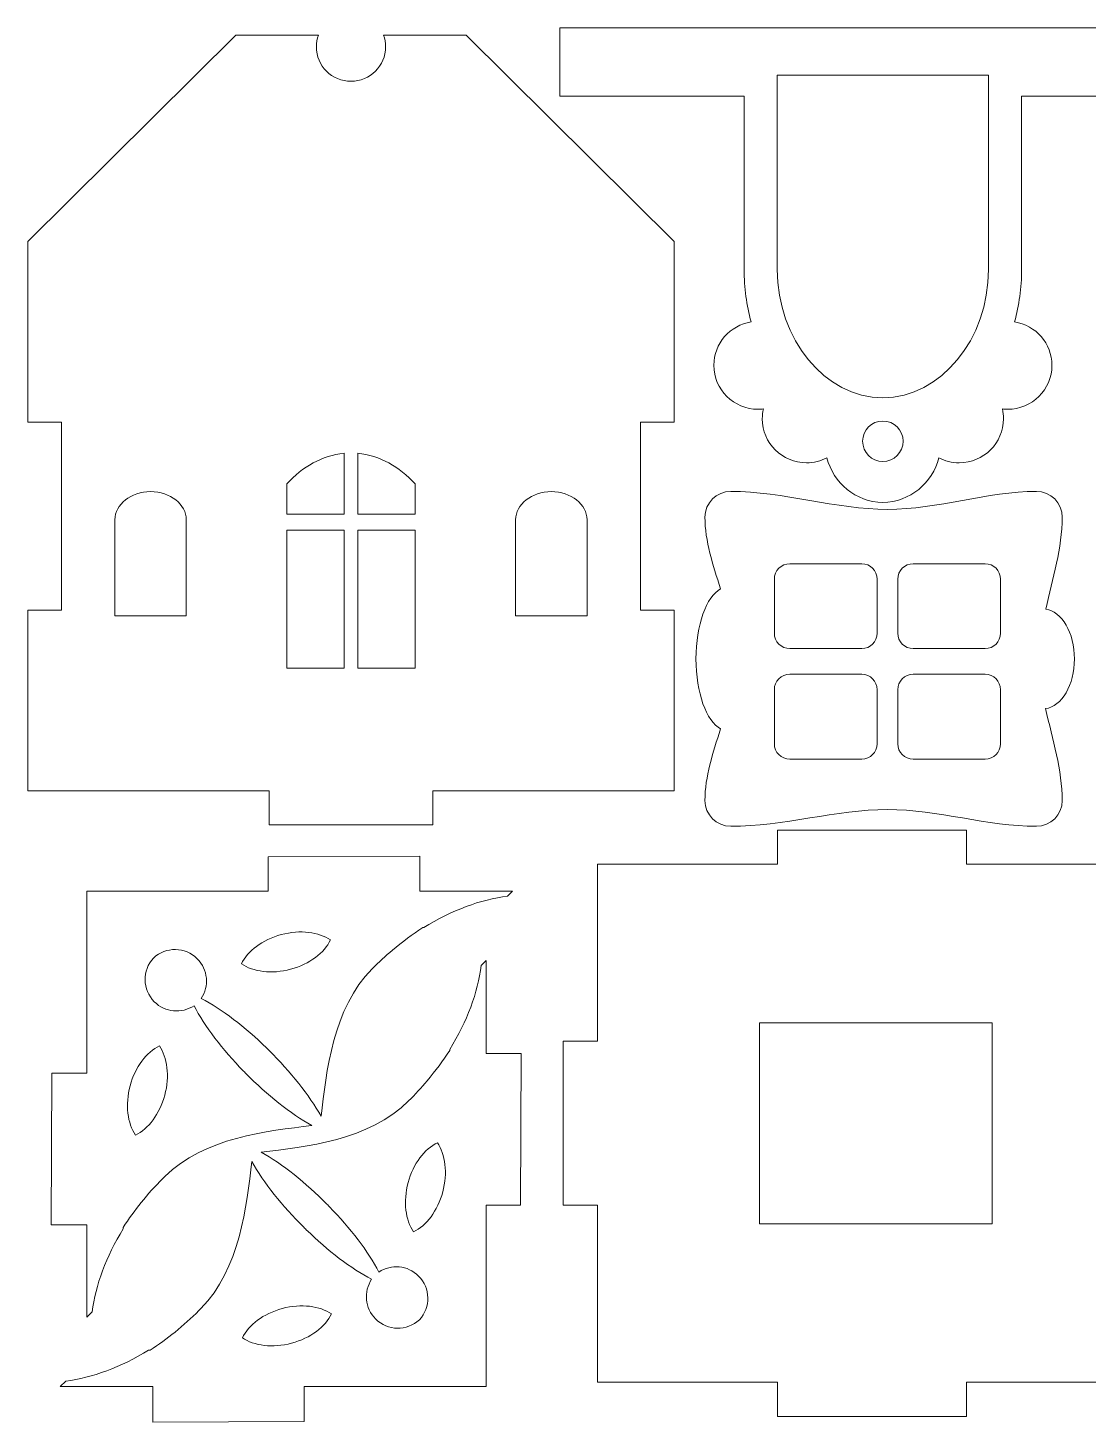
# Model space of a CAD drawing. Header units: centimetres. Extents: x -37 to 30, y -73 to 69.
# Drawn here: x -0.04 to 18.58, y -28.73 to -4.25 of the extents above; entities that cross this region are included whole.
import ezdxf

# ---------------------------------------------------------------- set-up
doc = ezdxf.new("R2010")
doc.units = ezdxf.units.CM
doc.header["$MEASUREMENT"] = 0
doc.layers.add('layer 1', color=7, linetype='Continuous')

msp = doc.modelspace()

# ---------------------------------------------------------------- linework, layer by layer
at = {"layer": 'layer 1', "color": 250, "lineweight": 9}
for points, knots in [([(11.30963, -7.99804), (11.30963, -7.99804), (7.65799, -4.37572), (7.65799, -4.37572), (7.65799, -4.37572), (7.65799, -4.37572), (6.20563, -4.37572), (6.20563, -4.37572), (6.20563, -4.37572), (6.22815, -4.43922), (6.24045, -4.50756), (6.24045, -4.57876), (6.24045, -4.57876), (6.24045, -4.9142), (5.96843, -5.18622), (5.63299, -5.18622), (5.63299, -5.18622), (5.29755, -5.18622), (5.02553, -4.9142), (5.02553, -4.57876), (5.02553, -4.57876), (5.02553, -4.50756), (5.03783, -4.43922), (5.06035, -4.37572), (5.06035, -4.37572), (5.06035, -4.37572), (3.60799, -4.37572), (3.60799, -4.37572), (3.60799, -4.37572), (3.60799, -4.37572), (-0.04365, -7.99804), (-0.04365, -7.99804), (-0.04365, -7.99804), (-0.04365, -7.99804), (-0.04365, -11.17294), (-0.04365, -11.17294), (-0.04365, -11.17294), (-0.04365, -11.17294), (0.54713, -11.17294), (0.54713, -11.17294), (0.54713, -11.17294), (0.54713, -11.17294), (0.54713, -14.47094), (0.54713, -14.47094), (0.54713, -14.47094), (0.54713, -14.47094), (-0.04365, -14.47094), (-0.04365, -14.47094), (-0.04365, -14.47094), (-0.04365, -14.47094), (-0.04365, -17.64586), (-0.04365, -17.64586), (-0.04365, -17.64586), (-0.04365, -17.64586), (4.19323, -17.64586), (4.19323, -17.64586), (4.19323, -17.64586), (4.19323, -17.64586), (4.19323, -18.24586), (4.19323, -18.24586), (4.19323, -18.24586), (4.19323, -18.24586), (7.07275, -18.24586), (7.07275, -18.24586), (7.07275, -18.24586), (7.07275, -18.24586), (7.07275, -17.64586), (7.07275, -17.64586), (7.07275, -17.64586), (7.07275, -17.64586), (11.30963, -17.64586), (11.30963, -17.64586), (11.30963, -17.64586), (11.30963, -17.64586), (11.30963, -14.47094), (11.30963, -14.47094), (11.30963, -14.47094), (11.30963, -14.47094), (10.71885, -14.47094), (10.71885, -14.47094), (10.71885, -14.47094), (10.71885, -14.47094), (10.71885, -11.17294), (10.71885, -11.17294), (10.71885, -11.17294), (10.71885, -11.17294), (11.30963, -11.17294), (11.30963, -11.17294), (11.30963, -11.17294), (11.30963, -11.17294), (11.30963, -7.99804), (11.30963, -7.99804)], [0, 0, 0, 0, 0.04166667, 0.04166667, 0.04166667, 0.04166667, 0.08333333, 0.08333333, 0.08333333, 0.08333333, 0.125, 0.125, 0.125, 0.125, 0.16666667, 0.16666667, 0.16666667, 0.16666667, 0.20833333, 0.20833333, 0.20833333, 0.20833333, 0.25, 0.25, 0.25, 0.25, 0.29166667, 0.29166667, 0.29166667, 0.29166667, 0.33333333, 0.33333333, 0.33333333, 0.33333333, 0.375, 0.375, 0.375, 0.375, 0.41666667, 0.41666667, 0.41666667, 0.41666667, 0.45833333, 0.45833333, 0.45833333, 0.45833333, 0.5, 0.5, 0.5, 0.5, 0.54166667, 0.54166667, 0.54166667, 0.54166667, 0.58333333, 0.58333333, 0.58333333, 0.58333333, 0.625, 0.625, 0.625, 0.625, 0.66666667, 0.66666667, 0.66666667, 0.66666667, 0.70833333, 0.70833333, 0.70833333, 0.70833333, 0.75, 0.75, 0.75, 0.75, 0.79166667, 0.79166667, 0.79166667, 0.79166667, 0.83333333, 0.83333333, 0.83333333, 0.83333333, 0.875, 0.875, 0.875, 0.875, 0.91666667, 0.91666667, 0.91666667, 0.91666667, 1, 1, 1, 1]), ([(4.50589, -12.78554), (4.50589, -12.78554), (5.51083, -12.78554), (5.51083, -12.78554), (5.51083, -12.78554), (5.51083, -12.78554), (5.51083, -11.71712), (5.51083, -11.71712), (5.51083, -11.71712), (5.12917, -11.75698), (4.78089, -11.95406), (4.50589, -12.2573), (4.50589, -12.2573), (4.50589, -12.2573), (4.50589, -12.78554), (4.50589, -12.78554)], [0, 0, 0, 0, 0.2, 0.2, 0.2, 0.2, 0.4, 0.4, 0.4, 0.4, 0.6, 0.6, 0.6, 0.6, 1, 1, 1, 1]), ([(5.75515, -11.71712), (5.75515, -11.71712), (5.75515, -12.78554), (5.75515, -12.78554), (5.75515, -12.78554), (5.75515, -12.78554), (6.76011, -12.78554), (6.76011, -12.78554), (6.76011, -12.78554), (6.76011, -12.78554), (6.76011, -12.25728), (6.76011, -12.25728), (6.76011, -12.25728), (6.48513, -11.95406), (6.13683, -11.75698), (5.75515, -11.71712)], [0, 0, 0, 0, 0.2, 0.2, 0.2, 0.2, 0.4, 0.4, 0.4, 0.4, 0.6, 0.6, 0.6, 0.6, 1, 1, 1, 1]), ([(2.11287, -12.39246), (1.76789, -12.39246), (1.48569, -12.61414), (1.48569, -12.88512), (1.48569, -12.88512), (1.48569, -12.88512), (1.48569, -14.57058), (1.48569, -14.57058), (1.48569, -14.57058), (1.48569, -14.57058), (2.74001, -14.57058), (2.74001, -14.57058), (2.74001, -14.57058), (2.74001, -14.57058), (2.74001, -12.88512), (2.74001, -12.88512), (2.74001, -12.88512), (2.74001, -12.61414), (2.45781, -12.39246), (2.11287, -12.39246)], [0, 0, 0, 0, 0.16666667, 0.16666667, 0.16666667, 0.16666667, 0.33333333, 0.33333333, 0.33333333, 0.33333333, 0.5, 0.5, 0.5, 0.5, 0.66666667, 0.66666667, 0.66666667, 0.66666667, 1, 1, 1, 1]), ([(9.15311, -12.39246), (9.49809, -12.39246), (9.78029, -12.61414), (9.78029, -12.88512), (9.78029, -12.88512), (9.78029, -12.88512), (9.78029, -14.57058), (9.78029, -14.57058), (9.78029, -14.57058), (9.78029, -14.57058), (8.52597, -14.57058), (8.52597, -14.57058), (8.52597, -14.57058), (8.52597, -14.57058), (8.52597, -12.88512), (8.52597, -12.88512), (8.52597, -12.88512), (8.52597, -12.61414), (8.80817, -12.39246), (9.15311, -12.39246)], [0, 0, 0, 0, 0.16666667, 0.16666667, 0.16666667, 0.16666667, 0.33333333, 0.33333333, 0.33333333, 0.33333333, 0.5, 0.5, 0.5, 0.5, 0.66666667, 0.66666667, 0.66666667, 0.66666667, 1, 1, 1, 1]), ([(5.51083, -13.06662), (5.51083, -13.06662), (4.50589, -13.06662), (4.50589, -13.06662), (4.50589, -13.06662), (4.50589, -13.06662), (4.50589, -15.49012), (4.50589, -15.49012), (4.50589, -15.49012), (4.50589, -15.49012), (5.51083, -15.49012), (5.51083, -15.49012), (5.51083, -15.49012), (5.51083, -15.49012), (5.51083, -13.06662), (5.51083, -13.06662)], [0, 0, 0, 0, 0.2, 0.2, 0.2, 0.2, 0.4, 0.4, 0.4, 0.4, 0.6, 0.6, 0.6, 0.6, 1, 1, 1, 1]), ([(5.75515, -13.06662), (5.75515, -13.06662), (5.75515, -15.49012), (5.75515, -15.49012), (5.75515, -15.49012), (5.75515, -15.49012), (6.76011, -15.49012), (6.76011, -15.49012), (6.76011, -15.49012), (6.76011, -15.49012), (6.76011, -13.06662), (6.76011, -13.06662), (6.76011, -13.06662), (6.76011, -13.06662), (5.75515, -13.06662), (5.75515, -13.06662)], [0, 0, 0, 0, 0.2, 0.2, 0.2, 0.2, 0.4, 0.4, 0.4, 0.4, 0.6, 0.6, 0.6, 0.6, 1, 1, 1, 1]), ([(19.61019, -23.4838), (19.61019, -23.4838), (19.61019, -28.03202), (19.61019, -28.03202), (19.61019, -28.03202), (19.61019, -28.03202), (16.44531, -28.03202), (16.44531, -28.03202), (16.44531, -28.03202), (16.44531, -28.03202), (16.44531, -28.63202), (16.44531, -28.63202), (16.44531, -28.63202), (16.44531, -28.63202), (13.12727, -28.63202), (13.12727, -28.63202), (13.12727, -28.63202), (13.12727, -28.63202), (13.12727, -28.03202), (13.12727, -28.03202), (13.12727, -28.03202), (13.12727, -28.03202), (9.96237, -28.03202), (9.96237, -28.03202), (9.96237, -28.03202), (9.96237, -28.03202), (9.96237, -24.92356), (9.96237, -24.92356), (9.96237, -24.92356), (9.96237, -24.92356), (9.36237, -24.92356), (9.36237, -24.92356), (9.36237, -24.92356), (9.36237, -24.92356), (9.36237, -22.04404), (9.36237, -22.04404), (9.36237, -22.04404), (9.36237, -22.04404), (9.96237, -22.04404), (9.96237, -22.04404), (9.96237, -22.04404), (9.96237, -22.04404), (9.96237, -18.93558), (9.96237, -18.93558), (9.96237, -18.93558), (9.96237, -18.93558), (13.12727, -18.93558), (13.12727, -18.93558), (13.12727, -18.93558), (13.12727, -18.93558), (13.12727, -18.33558), (13.12727, -18.33558), (13.12727, -18.33558), (13.12727, -18.33558), (16.44531, -18.33558), (16.44531, -18.33558), (16.44531, -18.33558), (16.44531, -18.33558), (16.44531, -18.93558), (16.44531, -18.93558), (16.44531, -18.93558), (16.44531, -18.93558), (19.61019, -18.93558), (19.61019, -18.93558), (19.61019, -18.93558), (19.61019, -18.93558), (19.61019, -23.4838), (19.61019, -23.4838)], [0, 0, 0, 0, 0.05555556, 0.05555556, 0.05555556, 0.05555556, 0.11111111, 0.11111111, 0.11111111, 0.11111111, 0.16666667, 0.16666667, 0.16666667, 0.16666667, 0.22222222, 0.22222222, 0.22222222, 0.22222222, 0.27777778, 0.27777778, 0.27777778, 0.27777778, 0.33333333, 0.33333333, 0.33333333, 0.33333333, 0.38888889, 0.38888889, 0.38888889, 0.38888889, 0.44444444, 0.44444444, 0.44444444, 0.44444444, 0.5, 0.5, 0.5, 0.5, 0.55555556, 0.55555556, 0.55555556, 0.55555556, 0.61111111, 0.61111111, 0.61111111, 0.61111111, 0.66666667, 0.66666667, 0.66666667, 0.66666667, 0.72222222, 0.72222222, 0.72222222, 0.72222222, 0.77777778, 0.77777778, 0.77777778, 0.77777778, 0.83333333, 0.83333333, 0.83333333, 0.83333333, 0.88888889, 0.88888889, 0.88888889, 0.88888889, 1, 1, 1, 1]), ([(12.80889, -23.4838), (12.80889, -23.4838), (12.80889, -25.25008), (12.80889, -25.25008), (12.80889, -25.25008), (12.80889, -25.25008), (16.89919, -25.25008), (16.89919, -25.25008), (16.89919, -25.25008), (16.89919, -25.25008), (16.89919, -23.4838), (16.89919, -23.4838), (16.89919, -23.4838), (16.89919, -23.4838), (16.89919, -21.71752), (16.89919, -21.71752), (16.89919, -21.71752), (16.89919, -21.71752), (12.80889, -21.71752), (12.80889, -21.71752), (12.80889, -21.71752), (12.80889, -21.71752), (12.80889, -23.4838), (12.80889, -23.4838)], [0, 0, 0, 0, 0.14285714, 0.14285714, 0.14285714, 0.14285714, 0.28571429, 0.28571429, 0.28571429, 0.28571429, 0.42857143, 0.42857143, 0.42857143, 0.42857143, 0.57142857, 0.57142857, 0.57142857, 0.57142857, 0.71428571, 0.71428571, 0.71428571, 0.71428571, 1, 1, 1, 1])]:
    msp.add_open_spline(points, degree=3, knots=knots, dxfattribs=at)
at = {"layer": 'layer 1', "color": 2, "lineweight": 9}
for points, knots in [([(20.65415, -5.44808), (20.65415, -5.44808), (19.74033, -5.44808), (19.74033, -5.44808), (19.74033, -5.44808), (19.74033, -5.44808), (18.65225, -5.44808), (18.65225, -5.44808), (18.65225, -5.44808), (18.65225, -5.44808), (17.41477, -5.44808), (17.41477, -5.44808), (17.41477, -5.44808), (17.41477, -5.44808), (17.41477, -8.49022), (17.41477, -8.49022), (17.41477, -8.49022), (17.41477, -8.81158), (17.37159, -9.1213), (17.29191, -9.41146), (17.29191, -9.41146), (17.66329, -9.46982), (17.94735, -9.7889), (17.94735, -10.17368), (17.94735, -10.17368), (17.94735, -10.59988), (17.59891, -10.94552), (17.16931, -10.94552), (17.16931, -10.94552), (17.13793, -10.94552), (17.10703, -10.9436), (17.07661, -10.94002), (17.07661, -10.94002), (17.08955, -10.9958), (17.09635, -11.05386), (17.09635, -11.1135), (17.09635, -11.1135), (17.09635, -11.5397), (16.74791, -11.88534), (16.31831, -11.88534), (16.31831, -11.88534), (16.18897, -11.88534), (16.06697, -11.85398), (15.95965, -11.79856), (15.95965, -11.79856), (15.85223, -12.24174), (15.45471, -12.57302), (14.97753, -12.58338), (14.97753, -12.58338), (14.50035, -12.57302), (14.10283, -12.24174), (13.99541, -11.79856), (13.99541, -11.79856), (13.88809, -11.85398), (13.76609, -11.88534), (13.63675, -11.88534), (13.63675, -11.88534), (13.20715, -11.88534), (12.85871, -11.5397), (12.85871, -11.1135), (12.85871, -11.1135), (12.85871, -11.05386), (12.86551, -10.9958), (12.87845, -10.94002), (12.87845, -10.94002), (12.84803, -10.9436), (12.81713, -10.94552), (12.78575, -10.94552), (12.78575, -10.94552), (12.35615, -10.94552), (12.00771, -10.59988), (12.00771, -10.17368), (12.00771, -10.17368), (12.00771, -9.7889), (12.29177, -9.46982), (12.66315, -9.41146), (12.66315, -9.41146), (12.58347, -9.1213), (12.54029, -8.81158), (12.54029, -8.49022), (12.54029, -8.49022), (12.54029, -8.49022), (12.54029, -5.44808), (12.54029, -5.44808), (12.54029, -5.44808), (12.54029, -5.44808), (10.72901, -5.44808), (10.72901, -5.44808), (10.72901, -5.44808), (10.72901, -5.44808), (10.21473, -5.44808), (10.21473, -5.44808), (10.21473, -5.44808), (10.21473, -5.44808), (9.30091, -5.44808), (9.30091, -5.44808), (9.30091, -5.44808), (9.30091, -5.44808), (9.30091, -4.53222), (9.30091, -4.53222), (9.30091, -4.53222), (9.30091, -4.53222), (9.30091, -4.24808), (9.30091, -4.24808), (9.30091, -4.24808), (9.30091, -4.24808), (14.97753, -4.24808), (14.97753, -4.24808), (14.97753, -4.24808), (14.97753, -4.24808), (20.65415, -4.24808), (20.65415, -4.24808), (20.65415, -4.24808), (20.65415, -4.24808), (20.65415, -4.53222), (20.65415, -4.53222), (20.65415, -4.53222), (20.65415, -4.53222), (20.65415, -5.44808), (20.65415, -5.44808)], [0, 0, 0, 0, 0.03225806, 0.03225806, 0.03225806, 0.03225806, 0.06451613, 0.06451613, 0.06451613, 0.06451613, 0.09677419, 0.09677419, 0.09677419, 0.09677419, 0.12903226, 0.12903226, 0.12903226, 0.12903226, 0.16129032, 0.16129032, 0.16129032, 0.16129032, 0.19354839, 0.19354839, 0.19354839, 0.19354839, 0.22580645, 0.22580645, 0.22580645, 0.22580645, 0.25806452, 0.25806452, 0.25806452, 0.25806452, 0.29032258, 0.29032258, 0.29032258, 0.29032258, 0.32258065, 0.32258065, 0.32258065, 0.32258065, 0.35483871, 0.35483871, 0.35483871, 0.35483871, 0.38709677, 0.38709677, 0.38709677, 0.38709677, 0.41935484, 0.41935484, 0.41935484, 0.41935484, 0.4516129, 0.4516129, 0.4516129, 0.4516129, 0.48387097, 0.48387097, 0.48387097, 0.48387097, 0.51612903, 0.51612903, 0.51612903, 0.51612903, 0.5483871, 0.5483871, 0.5483871, 0.5483871, 0.58064516, 0.58064516, 0.58064516, 0.58064516, 0.61290323, 0.61290323, 0.61290323, 0.61290323, 0.64516129, 0.64516129, 0.64516129, 0.64516129, 0.67741935, 0.67741935, 0.67741935, 0.67741935, 0.70967742, 0.70967742, 0.70967742, 0.70967742, 0.74193548, 0.74193548, 0.74193548, 0.74193548, 0.77419355, 0.77419355, 0.77419355, 0.77419355, 0.80645161, 0.80645161, 0.80645161, 0.80645161, 0.83870968, 0.83870968, 0.83870968, 0.83870968, 0.87096774, 0.87096774, 0.87096774, 0.87096774, 0.90322581, 0.90322581, 0.90322581, 0.90322581, 0.93548387, 0.93548387, 0.93548387, 0.93548387, 1, 1, 1, 1]), ([(16.83215, -5.08104), (16.83215, -5.08104), (14.97753, -5.08104), (14.97753, -5.08104), (14.97753, -5.08104), (14.97753, -5.08104), (13.12291, -5.08104), (13.12291, -5.08104), (13.12291, -5.08104), (13.12291, -5.08104), (13.12291, -5.44808), (13.12291, -5.44808), (13.12291, -5.44808), (13.12291, -5.44808), (13.12291, -6.27778), (13.12291, -6.27778), (13.12291, -6.27778), (13.12291, -6.27778), (13.12291, -8.49022), (13.12291, -8.49022), (13.12291, -8.49022), (13.12291, -9.72176), (13.95531, -10.73102), (14.97753, -10.74596), (14.97753, -10.74596), (15.99975, -10.73102), (16.83215, -9.72176), (16.83215, -8.49022), (16.83215, -8.49022), (16.83215, -8.49022), (16.83215, -6.27778), (16.83215, -6.27778), (16.83215, -6.27778), (16.83215, -6.27778), (16.83215, -5.44808), (16.83215, -5.44808), (16.83215, -5.44808), (16.83215, -5.44808), (16.83215, -5.08104), (16.83215, -5.08104)], [0, 0, 0, 0, 0.09090909, 0.09090909, 0.09090909, 0.09090909, 0.18181818, 0.18181818, 0.18181818, 0.18181818, 0.27272727, 0.27272727, 0.27272727, 0.27272727, 0.36363636, 0.36363636, 0.36363636, 0.36363636, 0.45454545, 0.45454545, 0.45454545, 0.45454545, 0.54545455, 0.54545455, 0.54545455, 0.54545455, 0.63636364, 0.63636364, 0.63636364, 0.63636364, 0.72727273, 0.72727273, 0.72727273, 0.72727273, 0.81818182, 0.81818182, 0.81818182, 0.81818182, 1, 1, 1, 1]), ([(14.97753, -11.15162), (14.78121, -11.15162), (14.62201, -11.31082), (14.62201, -11.50716), (14.62201, -11.50716), (14.62201, -11.70348), (14.78121, -11.86268), (14.97753, -11.86268), (14.97753, -11.86268), (15.17387, -11.86268), (15.33307, -11.70348), (15.33307, -11.50716), (15.33307, -11.50716), (15.33307, -11.31082), (15.17387, -11.15162), (14.97753, -11.15162)], [0, 0, 0, 0, 0.2, 0.2, 0.2, 0.2, 0.4, 0.4, 0.4, 0.4, 0.6, 0.6, 0.6, 0.6, 1, 1, 1, 1]), ([(18.12889, -17.81706), (18.12889, -17.28338), (17.95755, -16.74334), (17.83735, -16.20316), (17.83735, -16.20316), (18.12071, -16.16362), (18.34305, -15.78722), (18.34305, -15.32878), (18.34305, -15.32878), (18.34305, -14.87078), (18.12113, -14.49464), (17.83813, -14.45452), (17.83813, -14.45452), (17.95827, -13.91874), (18.12889, -13.38278), (18.12889, -12.8405), (18.12889, -12.8405), (18.12889, -12.59166), (17.92533, -12.3881), (17.67647, -12.3881), (17.67647, -12.3881), (16.80905, -12.3881), (15.95343, -12.70422), (15.05803, -12.70422), (15.05803, -12.70422), (14.16263, -12.70422), (13.22745, -12.3881), (12.30407, -12.3881), (12.30407, -12.3881), (12.05521, -12.3881), (11.85165, -12.59166), (11.85165, -12.8405), (11.85165, -12.8405), (11.85165, -13.26018), (11.99039, -13.67986), (12.12747, -14.09952), (12.12747, -14.09952), (11.87859, -14.23322), (11.69361, -14.73288), (11.69361, -15.32878), (11.69361, -15.32878), (11.69361, -15.92468), (11.87859, -16.42434), (12.12747, -16.55804), (12.12747, -16.55804), (11.99039, -16.97772), (11.85165, -17.3974), (11.85165, -17.81706), (11.85165, -17.81706), (11.85165, -18.0659), (12.05521, -18.26946), (12.30407, -18.26946), (12.30407, -18.26946), (13.22745, -18.26946), (14.16263, -17.97592), (15.05803, -17.97592), (15.05803, -17.97592), (15.95343, -17.97592), (16.80905, -18.26946), (17.67647, -18.26946), (17.67647, -18.26946), (17.92533, -18.26946), (18.12889, -18.0659), (18.12889, -17.81706)], [0, 0, 0, 0, 0.05882353, 0.05882353, 0.05882353, 0.05882353, 0.11764706, 0.11764706, 0.11764706, 0.11764706, 0.17647059, 0.17647059, 0.17647059, 0.17647059, 0.23529412, 0.23529412, 0.23529412, 0.23529412, 0.29411765, 0.29411765, 0.29411765, 0.29411765, 0.35294118, 0.35294118, 0.35294118, 0.35294118, 0.41176471, 0.41176471, 0.41176471, 0.41176471, 0.47058824, 0.47058824, 0.47058824, 0.47058824, 0.52941176, 0.52941176, 0.52941176, 0.52941176, 0.58823529, 0.58823529, 0.58823529, 0.58823529, 0.64705882, 0.64705882, 0.64705882, 0.64705882, 0.70588235, 0.70588235, 0.70588235, 0.70588235, 0.76470588, 0.76470588, 0.76470588, 0.76470588, 0.82352941, 0.82352941, 0.82352941, 0.82352941, 0.88235294, 0.88235294, 0.88235294, 0.88235294, 1, 1, 1, 1]), ([(14.87739, -14.87718), (14.87739, -14.87718), (14.87739, -13.92882), (14.87739, -13.92882), (14.87739, -13.92882), (14.87739, -13.77978), (14.75547, -13.65786), (14.60643, -13.65786), (14.60643, -13.65786), (14.60643, -13.65786), (13.34195, -13.65786), (13.34195, -13.65786), (13.34195, -13.65786), (13.19291, -13.65786), (13.07099, -13.77978), (13.07099, -13.92882), (13.07099, -13.92882), (13.07099, -13.92882), (13.07099, -14.87718), (13.07099, -14.87718), (13.07099, -14.87718), (13.07099, -15.02622), (13.19291, -15.14814), (13.34195, -15.14814), (13.34195, -15.14814), (13.34195, -15.14814), (14.60643, -15.14814), (14.60643, -15.14814), (14.60643, -15.14814), (14.75547, -15.14814), (14.87739, -15.02622), (14.87739, -14.87718)], [0, 0, 0, 0, 0.11111111, 0.11111111, 0.11111111, 0.11111111, 0.22222222, 0.22222222, 0.22222222, 0.22222222, 0.33333333, 0.33333333, 0.33333333, 0.33333333, 0.44444444, 0.44444444, 0.44444444, 0.44444444, 0.55555556, 0.55555556, 0.55555556, 0.55555556, 0.66666667, 0.66666667, 0.66666667, 0.66666667, 0.77777778, 0.77777778, 0.77777778, 0.77777778, 1, 1, 1, 1]), ([(17.04505, -14.87718), (17.04505, -14.87718), (17.04505, -13.92882), (17.04505, -13.92882), (17.04505, -13.92882), (17.04505, -13.77978), (16.92313, -13.65786), (16.77409, -13.65786), (16.77409, -13.65786), (16.77409, -13.65786), (15.50961, -13.65786), (15.50961, -13.65786), (15.50961, -13.65786), (15.36057, -13.65786), (15.23865, -13.77978), (15.23865, -13.92882), (15.23865, -13.92882), (15.23865, -13.92882), (15.23865, -14.87718), (15.23865, -14.87718), (15.23865, -14.87718), (15.23865, -15.02622), (15.36057, -15.14814), (15.50961, -15.14814), (15.50961, -15.14814), (15.50961, -15.14814), (16.77409, -15.14814), (16.77409, -15.14814), (16.77409, -15.14814), (16.92313, -15.14814), (17.04505, -15.02622), (17.04505, -14.87718)], [0, 0, 0, 0, 0.11111111, 0.11111111, 0.11111111, 0.11111111, 0.22222222, 0.22222222, 0.22222222, 0.22222222, 0.33333333, 0.33333333, 0.33333333, 0.33333333, 0.44444444, 0.44444444, 0.44444444, 0.44444444, 0.55555556, 0.55555556, 0.55555556, 0.55555556, 0.66666667, 0.66666667, 0.66666667, 0.66666667, 0.77777778, 0.77777778, 0.77777778, 0.77777778, 1, 1, 1, 1]), ([(14.87739, -16.81906), (14.87739, -16.81906), (14.87739, -15.8707), (14.87739, -15.8707), (14.87739, -15.8707), (14.87739, -15.72166), (14.75547, -15.59974), (14.60643, -15.59974), (14.60643, -15.59974), (14.60643, -15.59974), (13.34195, -15.59974), (13.34195, -15.59974), (13.34195, -15.59974), (13.19291, -15.59974), (13.07099, -15.72166), (13.07099, -15.8707), (13.07099, -15.8707), (13.07099, -15.8707), (13.07099, -16.81906), (13.07099, -16.81906), (13.07099, -16.81906), (13.07099, -16.9681), (13.19291, -17.09002), (13.34195, -17.09002), (13.34195, -17.09002), (13.34195, -17.09002), (14.60643, -17.09002), (14.60643, -17.09002), (14.60643, -17.09002), (14.75547, -17.09002), (14.87739, -16.9681), (14.87739, -16.81906)], [0, 0, 0, 0, 0.11111111, 0.11111111, 0.11111111, 0.11111111, 0.22222222, 0.22222222, 0.22222222, 0.22222222, 0.33333333, 0.33333333, 0.33333333, 0.33333333, 0.44444444, 0.44444444, 0.44444444, 0.44444444, 0.55555556, 0.55555556, 0.55555556, 0.55555556, 0.66666667, 0.66666667, 0.66666667, 0.66666667, 0.77777778, 0.77777778, 0.77777778, 0.77777778, 1, 1, 1, 1]), ([(17.04505, -16.81906), (17.04505, -16.81906), (17.04505, -15.8707), (17.04505, -15.8707), (17.04505, -15.8707), (17.04505, -15.72166), (16.92313, -15.59974), (16.77409, -15.59974), (16.77409, -15.59974), (16.77409, -15.59974), (15.50961, -15.59974), (15.50961, -15.59974), (15.50961, -15.59974), (15.36057, -15.59974), (15.23865, -15.72166), (15.23865, -15.8707), (15.23865, -15.8707), (15.23865, -15.8707), (15.23865, -16.81906), (15.23865, -16.81906), (15.23865, -16.81906), (15.23865, -16.9681), (15.36057, -17.09002), (15.50961, -17.09002), (15.50961, -17.09002), (15.50961, -17.09002), (16.77409, -17.09002), (16.77409, -17.09002), (16.77409, -17.09002), (16.92313, -17.09002), (17.04505, -16.9681), (17.04505, -16.81906)], [0, 0, 0, 0, 0.11111111, 0.11111111, 0.11111111, 0.11111111, 0.22222222, 0.22222222, 0.22222222, 0.22222222, 0.33333333, 0.33333333, 0.33333333, 0.33333333, 0.44444444, 0.44444444, 0.44444444, 0.44444444, 0.55555556, 0.55555556, 0.55555556, 0.55555556, 0.66666667, 0.66666667, 0.66666667, 0.66666667, 0.77777778, 0.77777778, 0.77777778, 0.77777778, 1, 1, 1, 1]), ([(3.78811, -22.61171), (3.78811, -22.61171), (3.77486, -22.59866), (3.77486, -22.59866), (3.77486, -22.59866), (3.76454, -22.58833), (3.75444, -22.57792), (3.74457, -22.5674), (3.74457, -22.5674), (3.37882, -22.1919), (3.05986, -21.78008), (2.87518, -21.41955), (2.87518, -21.41955), (2.66033, -21.56273), (2.36738, -21.53961), (2.17785, -21.35007), (2.17785, -21.35007), (1.96648, -21.13871), (1.96199, -20.79871), (2.1644, -20.58189), (2.1644, -20.58189), (2.38122, -20.37949), (2.72121, -20.38397), (2.93258, -20.59534), (2.93258, -20.59534), (3.12212, -20.78487), (3.14524, -21.07782), (3.00206, -21.29267), (3.00206, -21.29267), (3.36259, -21.47735), (3.77441, -21.79632), (4.14991, -22.16206), (4.14991, -22.16206), (4.16043, -22.17193), (4.17084, -22.18203), (4.18116, -22.19235), (4.18116, -22.19235), (4.18116, -22.19235), (4.19422, -22.2056), (4.19422, -22.2056), (4.19422, -22.2056), (4.56819, -22.57635), (4.9019, -22.99062), (5.10678, -23.35971), (5.10678, -23.35971), (5.19887, -22.58597), (5.31565, -21.45996), (6.00592, -20.76968), (6.00592, -20.76968), (6.12134, -20.65427), (6.24013, -20.54608), (6.36136, -20.4453), (6.36136, -20.4453), (6.36146, -20.44523), (6.36154, -20.44515), (6.36165, -20.44506), (6.36165, -20.44506), (6.53515, -20.29793), (6.71378, -20.16566), (6.89495, -20.04883), (6.89495, -20.04883), (6.89495, -20.04883), (6.91037, -20.04883), (6.91037, -20.04883), (6.91037, -20.04883), (7.40329, -19.74303), (7.91296, -19.55448), (8.38506, -19.49502), (8.38506, -19.49502), (8.38506, -19.49502), (8.47224, -19.40784), (8.47224, -19.40784), (8.47224, -19.40784), (8.47224, -19.40784), (6.84129, -19.40784), (6.84129, -19.40784), (6.84129, -19.40784), (6.84129, -19.40784), (6.84127, -18.79244), (6.84127, -18.79244), (6.84127, -18.79244), (6.84127, -18.79244), (4.17684, -18.80319), (4.17684, -18.80319), (4.17684, -18.80319), (4.17684, -18.80319), (4.17887, -19.40782), (4.17887, -19.40782), (4.17887, -19.40782), (4.17887, -19.40782), (0.99033, -19.40782), (0.99033, -19.40782), (0.99033, -19.40782), (0.99033, -19.40782), (0.99033, -22.60459), (0.99033, -22.60459), (0.99033, -22.60459), (0.99033, -22.60459), (0.37747, -22.60253), (0.37747, -22.60253), (0.37747, -22.60253), (0.37747, -22.60253), (0.36672, -25.26696), (0.36672, -25.26696), (0.36672, -25.26696), (0.36672, -25.26696), (0.99034, -25.26698), (0.99034, -25.26698), (0.99034, -25.26698), (0.99034, -25.26698), (0.99034, -26.88973), (0.99034, -26.88973), (0.99034, -26.88973), (0.99034, -26.88973), (1.08573, -26.79434), (1.08573, -26.79434), (1.08573, -26.79434), (1.14571, -26.32809), (1.3314, -25.82548), (1.63134, -25.33872), (1.63134, -25.33872), (1.63134, -25.33872), (1.63134, -25.31245), (1.63134, -25.31245), (1.63134, -25.31245), (1.82274, -25.01563), (2.05557, -24.72563), (2.32737, -24.45383), (2.32737, -24.45383), (2.33795, -24.44326), (2.34863, -24.43281), (2.35946, -24.42254), (2.35946, -24.42254), (2.36021, -24.42173), (2.36101, -24.42095), (2.36181, -24.42019), (2.36181, -24.42019), (3.0502, -23.73408), (4.1718, -23.61811), (4.94283, -23.52463), (4.94283, -23.52463), (4.57358, -23.31976), (4.15909, -22.98588), (3.78811, -22.61171)], [0, 0, 0, 0, 0.02702703, 0.02702703, 0.02702703, 0.02702703, 0.05405405, 0.05405405, 0.05405405, 0.05405405, 0.08108108, 0.08108108, 0.08108108, 0.08108108, 0.10810811, 0.10810811, 0.10810811, 0.10810811, 0.13513514, 0.13513514, 0.13513514, 0.13513514, 0.16216216, 0.16216216, 0.16216216, 0.16216216, 0.18918919, 0.18918919, 0.18918919, 0.18918919, 0.21621622, 0.21621622, 0.21621622, 0.21621622, 0.24324324, 0.24324324, 0.24324324, 0.24324324, 0.27027027, 0.27027027, 0.27027027, 0.27027027, 0.2972973, 0.2972973, 0.2972973, 0.2972973, 0.32432432, 0.32432432, 0.32432432, 0.32432432, 0.35135135, 0.35135135, 0.35135135, 0.35135135, 0.37837838, 0.37837838, 0.37837838, 0.37837838, 0.40540541, 0.40540541, 0.40540541, 0.40540541, 0.43243243, 0.43243243, 0.43243243, 0.43243243, 0.45945946, 0.45945946, 0.45945946, 0.45945946, 0.48648649, 0.48648649, 0.48648649, 0.48648649, 0.51351351, 0.51351351, 0.51351351, 0.51351351, 0.54054054, 0.54054054, 0.54054054, 0.54054054, 0.56756757, 0.56756757, 0.56756757, 0.56756757, 0.59459459, 0.59459459, 0.59459459, 0.59459459, 0.62162162, 0.62162162, 0.62162162, 0.62162162, 0.64864865, 0.64864865, 0.64864865, 0.64864865, 0.67567568, 0.67567568, 0.67567568, 0.67567568, 0.7027027, 0.7027027, 0.7027027, 0.7027027, 0.72972973, 0.72972973, 0.72972973, 0.72972973, 0.75675676, 0.75675676, 0.75675676, 0.75675676, 0.78378378, 0.78378378, 0.78378378, 0.78378378, 0.81081081, 0.81081081, 0.81081081, 0.81081081, 0.83783784, 0.83783784, 0.83783784, 0.83783784, 0.86486486, 0.86486486, 0.86486486, 0.86486486, 0.89189189, 0.89189189, 0.89189189, 0.89189189, 0.91891892, 0.91891892, 0.91891892, 0.91891892, 0.94594595, 0.94594595, 0.94594595, 0.94594595, 1, 1, 1, 1]), ([(4.57228, -20.77907), (4.23789, -20.86866), (3.91302, -20.82448), (3.708, -20.6844), (3.708, -20.6844), (3.8155, -20.46056), (4.07476, -20.25989), (4.40916, -20.17028), (4.40916, -20.17028), (4.74357, -20.08068), (5.06843, -20.12484), (5.27346, -20.26493), (5.27346, -20.26493), (5.16594, -20.48876), (4.90668, -20.68947), (4.57228, -20.77907)], [0, 0, 0, 0, 0.2, 0.2, 0.2, 0.2, 0.4, 0.4, 0.4, 0.4, 0.6, 0.6, 0.6, 0.6, 1, 1, 1, 1]), ([(4.80416, -25.31062), (4.80416, -25.31062), (4.81722, -25.32387), (4.81722, -25.32387), (4.81722, -25.32387), (4.82754, -25.33419), (4.83795, -25.34429), (4.84847, -25.35416), (4.84847, -25.35416), (5.22397, -25.71991), (5.63579, -26.03887), (5.99632, -26.22355), (5.99632, -26.22355), (5.85314, -26.4384), (5.87626, -26.73135), (6.0658, -26.92088), (6.0658, -26.92088), (6.27716, -27.13225), (6.61716, -27.13674), (6.83398, -26.93433), (6.83398, -26.93433), (7.03638, -26.71751), (7.0319, -26.37752), (6.82053, -26.16615), (6.82053, -26.16615), (6.631, -25.97661), (6.33805, -25.95349), (6.1232, -26.09667), (6.1232, -26.09667), (5.93852, -25.73614), (5.61956, -25.32432), (5.25381, -24.94882), (5.25381, -24.94882), (5.24394, -24.9383), (5.23384, -24.92789), (5.22352, -24.91757), (5.22352, -24.91757), (5.22352, -24.91757), (5.21027, -24.90451), (5.21027, -24.90451), (5.21027, -24.90451), (4.83952, -24.53054), (4.42525, -24.19683), (4.05616, -23.99195), (4.05616, -23.99195), (4.8299, -23.89986), (5.95591, -23.78308), (6.64619, -23.09281), (6.64619, -23.09281), (6.7616, -22.97739), (6.86979, -22.8586), (6.97057, -22.73737), (6.97057, -22.73737), (6.97064, -22.73727), (6.97072, -22.73719), (6.97081, -22.73708), (6.97081, -22.73708), (7.11794, -22.56358), (7.25021, -22.38495), (7.36704, -22.20378), (7.36704, -22.20378), (7.36704, -22.20378), (7.36704, -22.18836), (7.36704, -22.18836), (7.36704, -22.18836), (7.67284, -21.69544), (7.86139, -21.18577), (7.92085, -20.71367), (7.92085, -20.71367), (7.92085, -20.71367), (8.00803, -20.62649), (8.00803, -20.62649), (8.00803, -20.62649), (8.00803, -20.62649), (8.00803, -22.25744), (8.00803, -22.25744), (8.00803, -22.25744), (8.00803, -22.25744), (8.62343, -22.25746), (8.62343, -22.25746), (8.62343, -22.25746), (8.62343, -22.25746), (8.61268, -24.92189), (8.61268, -24.92189), (8.61268, -24.92189), (8.61268, -24.92189), (8.00805, -24.91986), (8.00805, -24.91986), (8.00805, -24.91986), (8.00805, -24.91986), (8.00805, -28.1084), (8.00805, -28.1084), (8.00805, -28.1084), (8.00805, -28.1084), (4.81128, -28.1084), (4.81128, -28.1084), (4.81128, -28.1084), (4.81128, -28.1084), (4.81334, -28.72126), (4.81334, -28.72126), (4.81334, -28.72126), (4.81334, -28.72126), (2.14891, -28.73201), (2.14891, -28.73201), (2.14891, -28.73201), (2.14891, -28.73201), (2.14889, -28.10839), (2.14889, -28.10839), (2.14889, -28.10839), (2.14889, -28.10839), (0.52614, -28.10839), (0.52614, -28.10839), (0.52614, -28.10839), (0.52614, -28.10839), (0.62153, -28.013), (0.62153, -28.013), (0.62153, -28.013), (1.08778, -27.95302), (1.59039, -27.76733), (2.07715, -27.46739), (2.07715, -27.46739), (2.07715, -27.46739), (2.10342, -27.46739), (2.10342, -27.46739), (2.10342, -27.46739), (2.40024, -27.27599), (2.69024, -27.04316), (2.96204, -26.77136), (2.96204, -26.77136), (2.97261, -26.76078), (2.98307, -26.7501), (2.99333, -26.73927), (2.99333, -26.73927), (2.99414, -26.73852), (2.99492, -26.73772), (2.99568, -26.73692), (2.99568, -26.73692), (3.68179, -26.04853), (3.79777, -24.92693), (3.89124, -24.1559), (3.89124, -24.1559), (4.09611, -24.52515), (4.42999, -24.93964), (4.80416, -25.31062)], [0, 0, 0, 0, 0.02702703, 0.02702703, 0.02702703, 0.02702703, 0.05405405, 0.05405405, 0.05405405, 0.05405405, 0.08108108, 0.08108108, 0.08108108, 0.08108108, 0.10810811, 0.10810811, 0.10810811, 0.10810811, 0.13513514, 0.13513514, 0.13513514, 0.13513514, 0.16216216, 0.16216216, 0.16216216, 0.16216216, 0.18918919, 0.18918919, 0.18918919, 0.18918919, 0.21621622, 0.21621622, 0.21621622, 0.21621622, 0.24324324, 0.24324324, 0.24324324, 0.24324324, 0.27027027, 0.27027027, 0.27027027, 0.27027027, 0.2972973, 0.2972973, 0.2972973, 0.2972973, 0.32432432, 0.32432432, 0.32432432, 0.32432432, 0.35135135, 0.35135135, 0.35135135, 0.35135135, 0.37837838, 0.37837838, 0.37837838, 0.37837838, 0.40540541, 0.40540541, 0.40540541, 0.40540541, 0.43243243, 0.43243243, 0.43243243, 0.43243243, 0.45945946, 0.45945946, 0.45945946, 0.45945946, 0.48648649, 0.48648649, 0.48648649, 0.48648649, 0.51351351, 0.51351351, 0.51351351, 0.51351351, 0.54054054, 0.54054054, 0.54054054, 0.54054054, 0.56756757, 0.56756757, 0.56756757, 0.56756757, 0.59459459, 0.59459459, 0.59459459, 0.59459459, 0.62162162, 0.62162162, 0.62162162, 0.62162162, 0.64864865, 0.64864865, 0.64864865, 0.64864865, 0.67567568, 0.67567568, 0.67567568, 0.67567568, 0.7027027, 0.7027027, 0.7027027, 0.7027027, 0.72972973, 0.72972973, 0.72972973, 0.72972973, 0.75675676, 0.75675676, 0.75675676, 0.75675676, 0.78378378, 0.78378378, 0.78378378, 0.78378378, 0.81081081, 0.81081081, 0.81081081, 0.81081081, 0.83783784, 0.83783784, 0.83783784, 0.83783784, 0.86486486, 0.86486486, 0.86486486, 0.86486486, 0.89189189, 0.89189189, 0.89189189, 0.89189189, 0.91891892, 0.91891892, 0.91891892, 0.91891892, 0.94594595, 0.94594595, 0.94594595, 0.94594595, 1, 1, 1, 1]), ([(2.26691, -22.12549), (2.40699, -22.33051), (2.45117, -22.65538), (2.36158, -22.98977), (2.36158, -22.98977), (2.27198, -23.32417), (2.07127, -23.58343), (1.84744, -23.69095), (1.84744, -23.69095), (1.70735, -23.48592), (1.66319, -23.16106), (1.75279, -22.82665), (1.75279, -22.82665), (1.84239, -22.49225), (2.04307, -22.233), (2.26691, -22.12549)], [0, 0, 0, 0, 0.2, 0.2, 0.2, 0.2, 0.4, 0.4, 0.4, 0.4, 0.6, 0.6, 0.6, 0.6, 1, 1, 1, 1]), ([(6.6368, -24.52645), (6.54721, -24.86084), (6.59139, -25.18572), (6.73147, -25.39073), (6.73147, -25.39073), (6.95531, -25.28323), (7.15598, -25.02397), (7.24559, -24.68957), (7.24559, -24.68957), (7.33519, -24.35516), (7.29103, -24.0303), (7.15094, -23.82527), (7.15094, -23.82527), (6.92711, -23.93279), (6.7264, -24.19205), (6.6368, -24.52645)], [0, 0, 0, 0, 0.2, 0.2, 0.2, 0.2, 0.4, 0.4, 0.4, 0.4, 0.6, 0.6, 0.6, 0.6, 1, 1, 1, 1]), ([(5.29038, -26.83182), (5.08536, -26.69174), (4.76049, -26.64756), (4.4261, -26.73715), (4.4261, -26.73715), (4.0917, -26.82675), (3.83244, -27.02746), (3.72492, -27.25129), (3.72492, -27.25129), (3.92995, -27.39138), (4.25481, -27.43555), (4.58922, -27.34594), (4.58922, -27.34594), (4.92362, -27.25634), (5.18287, -27.05566), (5.29038, -26.83182)], [0, 0, 0, 0, 0.2, 0.2, 0.2, 0.2, 0.4, 0.4, 0.4, 0.4, 0.6, 0.6, 0.6, 0.6, 1, 1, 1, 1])]:
    msp.add_open_spline(points, degree=3, knots=knots, dxfattribs=at)

doc.saveas('drawing.dxf')
